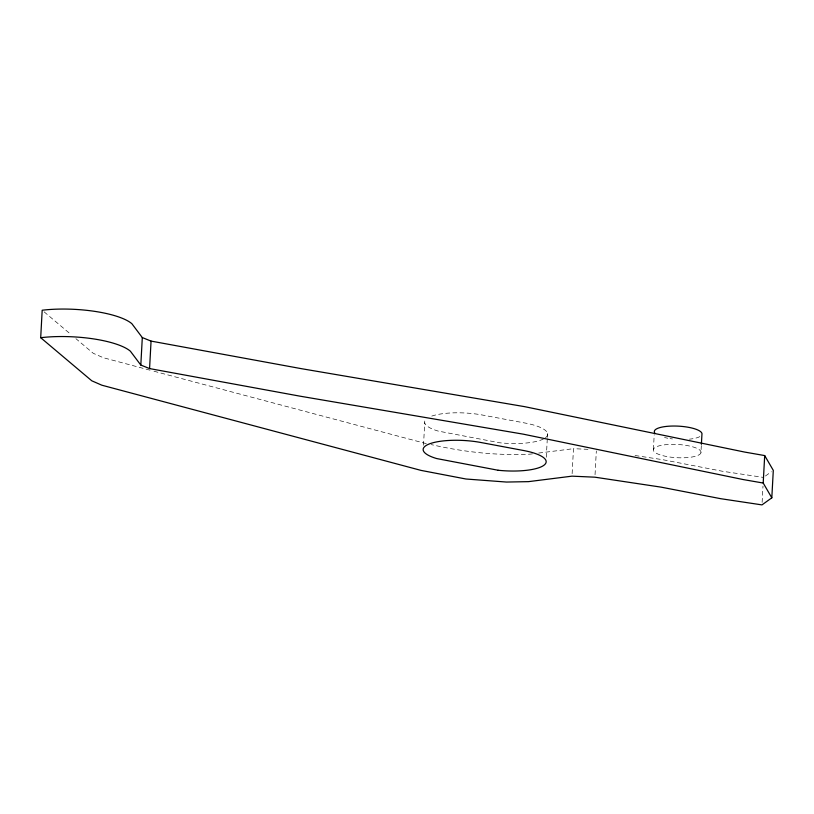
<?xml version="1.0" encoding="UTF-8"?>
<svg xmlns="http://www.w3.org/2000/svg" width="814" height="814" viewBox="0 0 814 814"><rect width="100%" height="100%" fill="white"/><g stroke="black" fill="none" stroke-linecap="round" stroke-linejoin="round"><path stroke-width="0.61" stroke-dasharray="4.07 3.05" d="M423.504 445.268L424.725 422.781M546.296 457.224L547.303 438.492M547.374 437.24L547.578 433.496M572.13 473.656L573.483 448.677L587.952 449.328M595.044 474.684L596.326 450.956M653.418 449.338L654.212 434.686M700.925 452.838A23.871 6.624 3.1 0 0 667.042 444.576A23.871 6.624 3.1 0 0 663.552 455.85A23.871 6.624 3.1 0 0 700.925 452.838L701.322 445.512M762.118 502.401L762.993 486.162M765.435 476.007L771.336 471.774M532.458 453.856L529.975 454.161C496.794 455.748 463.593 452.014 431.267 444.597M538.675 453.062L573.483 448.677M635.083 455.525L662.545 459.656L722.211 471.214L763.471 477.421M426.271 443.64L151.231 370.502M150 370.177L103.347 357.722L93.284 353.327L75.936 338.685M44.119 311.854L71.113 334.625M699.796 436.63A23.871 6.624 3.1 0 1 689.407 439.173M672.456 438.919A23.871 6.624 3.1 0 1 670.064 438.593M667.775 438.217A23.871 6.624 3.1 0 1 664.539 437.525M545.502 437.708A40.242 11.162 3.1 0 0 525.305 423.077L482.264 415.008A39.967 11.081 3.1 0 0 429.761 416.89M543.487 438.96A40.242 11.162 3.1 0 1 499.572 442.765L438.197 431.084A39.967 11.081 3.1 0 1 425.427 419.922"/><path stroke-width="1.22" d="M40.7 337.708L42.186 310.226A61.192 16.972 3.1 0 1 131.878 323.718L142.308 337.576L151.058 341.097L301.282 368.65L524.623 406.654L744.729 452.085L764.692 455.575L773.3 470.37L771.814 497.822L761.985 504.894L720.726 498.697L661.06 487.138L594.912 477.187L571.998 476.159L528.479 481.644L506.501 482.051L465.964 479.008L421.042 470.4L101.862 385.205L91.799 380.81L40.7 337.708A61.192 16.972 3.1 0 1 130.382 351.2L140.812 365.059L149.573 368.579L299.796 396.133L523.137 434.137L743.243 479.568L763.206 483.038L771.814 497.822M140.812 365.059L142.308 337.576M149.573 368.579L151.058 341.097M701.393 444.291L701.922 434.513A23.871 6.624 3.1 0 0 677.065 426.088A23.871 6.624 3.1 0 0 654.7 432.763M763.206 483.038L764.692 455.575M498.087 470.248L436.711 458.567A39.967 11.081 3.1 0 1 429.914 443.711A39.967 11.081 3.1 0 1 480.779 442.48L523.809 450.559A40.242 11.162 3.1 0 1 544.017 465.191A40.242 11.162 3.1 0 1 498.087 470.248"/></g></svg>
